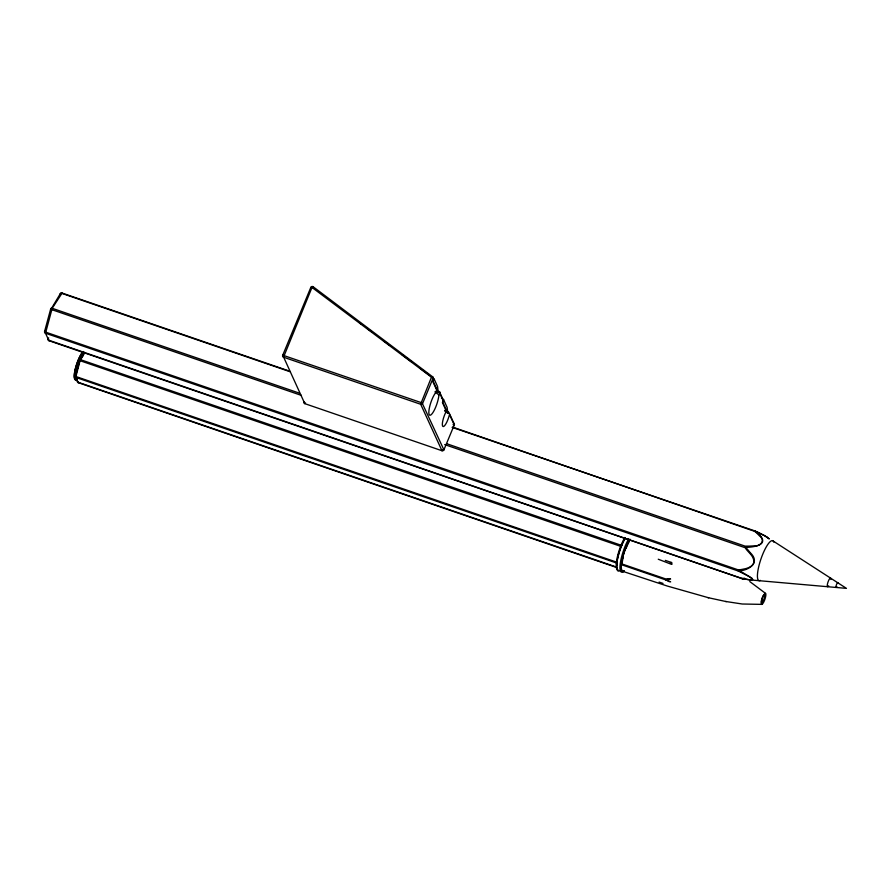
<?xml version="1.0" encoding="UTF-8"?>
<svg xmlns="http://www.w3.org/2000/svg" width="891" height="891" viewBox="0 0 891 891"><rect width="100%" height="100%" fill="white"/><g stroke="black" fill="none" stroke-linecap="round" stroke-linejoin="round"><path stroke-width="1.34" d="M76.091 373.708L75.991 374.855M76.325 372.85L77.016 370.266M77.25 369.397L77.717 367.682M78.174 365.956L78.642 364.241M79.332 361.657L79.566 360.788M310.803 287.448L282.681 355.342A1.526 1.437 -24.6 0 0 283.516 357.191L420.675 404.269A1.526 1.437 -24.6 0 0 422.646 403.378L432.993 378.385A1.526 1.437 -24.6 0 0 432.558 376.748L433.215 378.174A1.526 1.437 -24.6 0 1 433.65 379.811L432.736 378.118L311.995 287.448L310.803 287.448A1.526 1.437 -24.6 0 1 313.175 286.768L432.558 376.748L431.378 377.439L420.641 404.158L442.003 450.779L442.682 449.944M435.933 392.374A12.697 3.085 -71.1 0 0 429.262 408.479A12.697 3.085 -71.1 0 0 431.823 414.048A12.697 3.085 -71.1 0 0 438.483 397.954A12.619 3.063 -71.1 0 0 438.951 394.936L439.731 393.076A1.526 1.437 -24.6 0 0 439.296 391.439L442.771 399.023A1.526 1.437 -24.6 0 1 443.195 400.66L439.731 393.076M441.401 397.999L443.618 399.669L442.426 402.543L446.38 411.163A9.69 2.361 -71.1 0 0 442.415 423.013A9.69 2.361 -71.1 0 0 444.765 425.497A9.69 2.361 -71.1 0 0 449.487 414.426L454.287 424.918A1.526 1.437 -24.6 0 0 453.842 423.203L448.93 412.477L446.892 410.94M305.524 402.866L304.811 403.679L282.737 355.175L422.078 402.91L443.93 449.91L442.86 449.866M289.564 371.124L62.125 293.05A1.526 1.437 -24.6 0 0 60.165 293.941L50.932 309.355L301.403 395.404M48.092 338.858A1.526 1.036 32.3 0 0 49.395 340.429L48.927 340.707A1.526 1.437 -24.6 0 1 48.092 338.858L48.682 337.923M84.244 352.257L79.455 360.487L621.461 546.595M81.014 358.494L81.382 357.926M82.473 356.2L83.197 355.052A12.797 3.107 -71.1 0 0 81.137 358.572M84.89 352.647L80.157 360.287L75.702 377.361L617.151 563.212M78.252 382.651L78.486 382.395A1.225 0.824 32.3 0 1 77.439 381.136A1.225 1.147 -24.6 0 0 78.107 382.607L78.13 382.651M453.352 424.495L453.853 423.247M665.889 579.796C664.976 578.671 668.016 581.689 669.664 581.712M360.866 323.834L360.966 323.723A21.362 3.308 39.9 0 0 359.519 322.642M738.427 570.931C748.128 570.697 761.137 563.123 750.3 552.732C748.741 550.994 745.667 546.896 744.731 546.64C746.179 550.838 752.115 554.124 753.508 559.225C755.88 565.328 748.373 568.358 743.651 569.059A70.835 66.157 59.9 0 1 738.405 569.928L45.463 332.076L44.595 331.43L50.698 308.91A1.526 1.036 32.3 0 1 52.19 308.297L62.125 293.05M754.699 530.858L452.105 427.357M670.645 579.039L665.989 579.629L670.667 581.912M669.943 578.615L665.945 579.027L621.172 563.691M751.28 579.774L752.405 579.317L751.77 578.315M761.861 604.376L742.248 604.009L725.63 601.47M744.932 578.638L742.259 578.649A1.526 0.958 -79 0 1 741.735 578.515L48.927 340.707L44.661 331.374A1.526 1.437 -24.6 0 0 45.497 333.223L738.305 571.031L748.885 576.377L752.772 579.395L749.955 579.885L741.735 578.515L744.642 578.259M671.981 562.811L670.155 563.067L671.313 562.232M749.587 579.852L846.45 588.372L773.098 540.993M745.099 579.139L742.314 578.627M622.798 571.343L667.236 586.022L708.668 597.783M707.877 597.616L726.321 601.614M453.218 424.873L454.287 424.918L443.918 449.832A1.526 1.437 -24.6 0 1 441.947 450.723L304.789 403.634A1.526 1.437 -24.6 0 1 303.965 401.785L304.31 402.131M452.583 427.079L759.199 532.907A38.513 9.255 22.5 0 1 764.066 535.391L768.922 538.699M290.41 371.848L61.657 293.328A1.526 1.036 32.3 0 0 60.165 293.941M299.343 393.131L52.19 308.297L45.497 333.223M446.58 443.673L745.01 546.116L747.07 546.127A52.914 36.709 5 0 0 753.43 545.893C759.845 546.996 766.227 540.648 759.41 535.769A53.616 37.199 5 0 0 756.047 532.506L754.499 531.114A1.526 0.78 -49.9 0 1 755.078 530.969L759.009 532.818M444.698 444.598L744.442 547.475C757.406 547.152 771.929 543.811 755.078 530.969M49.395 340.429L742.236 578.549M621.918 545.504L80.457 359.641A1.225 0.824 32.3 0 0 79.266 360.131L74.978 375.991L75.679 376.447L617.229 562.344M665.287 560.383L670.544 562.188L672.07 564.203M658.26 559.225L671.168 564.226M621.094 564.571L665.777 579.907M78.486 382.395L617.307 567.344M617.329 567.745L78.107 382.607L75.033 375.879A1.225 1.147 -24.6 0 0 75.702 377.361M659.106 582.079L663.027 583.427M764.266 535.469L766.895 536.972M766.75 536.961L769.256 538.899M749.777 581.567L765.547 593.384A5.825 1.414 -71.1 0 1 763.632 602.305A5.825 1.414 -71.1 0 1 761.538 600.868A5.825 1.414 -71.1 0 1 765.547 593.384M366.502 327.899L372.082 332.098M384.221 341.253L389.868 345.496M401.941 354.607L412.099 362.258M419.661 367.961L429.874 375.657M436.133 390.837L438.316 392.486L437.548 386.516L434.062 378.809L432.87 381.682L437.214 391.149M444.587 410.862L447.872 413.335L447.104 407.365L443.618 399.669M445.099 410.194L446.38 411.163M434.919 391.828L438.951 394.936M751.859 578.136L738.439 570.095L738.283 570.953M313.175 286.768L311.995 287.448L283.516 357.191M433.104 381.114L438.316 392.486M442.66 401.964L447.872 413.335M751.447 579.863A31.14 7.484 22.5 0 1 745.01 579.061M758.787 532.896A38.614 8.943 21.9 0 1 763.988 535.491M760.424 580.397A21.094 5.123 -71.1 0 1 761.092 558.59A21.094 5.123 -71.1 0 1 773.778 542.14M828.697 585.788A4.544 1.103 -71.1 0 1 827.282 585.153A4.544 1.103 -71.1 0 1 829.343 579.139A4.544 1.103 -71.1 0 1 830.857 579.495M837.896 582.903A2.484 0.601 -71.1 0 1 837.941 583.137M836.894 586.735A2.484 0.601 -71.1 0 1 836.326 587.425M836.025 587.314A2.484 0.601 -71.1 0 1 836.393 584.897A2.484 0.601 -71.1 0 1 837.596 582.792M435.922 392.229A12.619 3.063 -71.1 0 1 437.18 391.093M76.849 371.703A12.797 3.107 -71.1 0 1 78.776 364.23M77.072 379.265A14.635 3.553 -71.1 0 1 77.183 367.894A14.635 3.553 -71.1 0 1 84.3 352.613M77.472 380.279A15.849 3.854 -71.1 0 1 76.203 370.533A15.849 3.854 -71.1 0 1 83.631 352.602M77.127 380.156A15.849 3.854 -71.1 0 1 75.846 370.411A15.849 3.854 -71.1 0 1 83.275 352.48M77.072 378.519A15.058 3.664 -71.1 0 1 74.989 370.21A15.058 3.664 -71.1 0 1 82.707 352.045M624.19 571.053A19.68 4.789 -71.1 0 1 621.907 561.274A19.68 4.789 -71.1 0 1 629.97 539.222M617.062 565.818A17.987 4.377 -71.1 0 1 616.984 562.744M617.563 558.434A17.987 4.377 -71.1 0 1 624.858 538.654M622.029 564.471A17.987 4.377 -71.1 0 1 623.332 556.853M625.983 548.589A17.987 4.377 -71.1 0 1 629.38 541.271M619.991 570.608A20.894 5.079 -71.1 0 1 617.162 561.23A20.894 5.079 -71.1 0 1 625.393 537.785M618.087 569.884A19.925 4.845 -71.1 0 1 617.051 558.267A19.925 4.845 -71.1 0 1 624.825 537.529M624.157 570.986A20.894 5.079 -71.1 0 1 620.27 563.402A20.894 5.079 -71.1 0 1 628.678 538.855M624.101 571.298A19.925 4.845 -71.1 0 1 621.74 561.798A19.925 4.845 -71.1 0 1 629.547 539.79M77.161 379.354A15.849 3.854 -71.1 0 1 75 370.556A15.849 3.854 -71.1 0 1 83.119 351.466M763.064 601.18A4.243 1.025 -71.1 0 0 764.467 594.687A4.243 1.025 -71.1 0 0 761.538 600.133A4.243 1.025 -71.1 0 0 763.064 601.18"/></g></svg>
